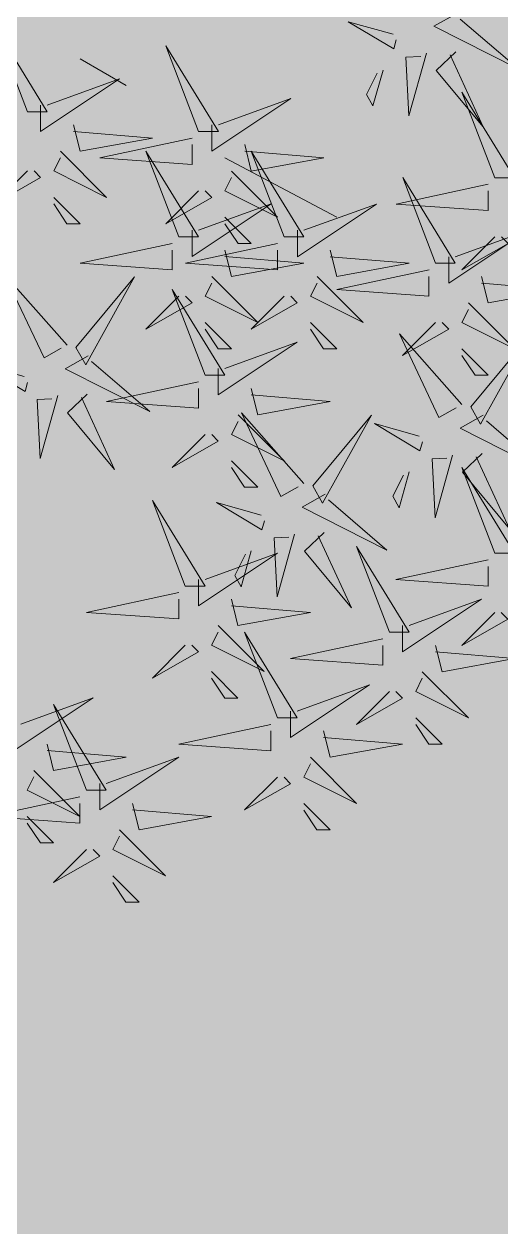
# Model space of a CAD drawing. Header units: millimetres. Extents: x 56222 to 120458, y -162468 to -121287.
# Drawn here: x 115783.86 to 115799.9, y -158161.31 to -158120.82 of the extents above; entities that cross this region are included whole.
import ezdxf

# ---------------------------------------------------------------- set-up
doc = ezdxf.new("R2010")
doc.units = ezdxf.units.MM
doc.header["$MEASUREMENT"] = 0
doc.layers.add('GARDEN', color=7, linetype='Continuous')
doc.layers.add('L-shrub', color=63, linetype='Continuous', lineweight=5)
doc.layers.add('X_GARDEN ( HATCH )', color=251, linetype='Continuous', lineweight=9)

# ---------------------------------------------------------------- blocks, each defined once
blk = doc.blocks.new('autumn shrub')
at = {"layer": 'L-shrub', "color": 32}
for p, q in [((17.31, -26.9), (25.01, -40.35)), ((46.17, -69.17), (63.49, -101.84))]:
    blk.add_line(p, q, dxfattribs=at)
at = {"layer": 'L-shrub', "color": 22}
for points in [[(110.09, -10.62), (106.45, 2.47), (114.39, -10.84), (111.77, -11.57)], [(232.79, -26.9), (238.56, 0), (240.48, -26.9), (234.71, -26.9)], [(50.02, -11.53), (59.64, -1.92), (51.94, -15.37), (50.02, -13.45)], [(211.62, -7.69), (219.32, -7.69), (203.93, -30.74), (211.62, -9.61)], [(225.09, -13.45), (238.56, -26.9), (230.86, -11.53), (227.01, -13.45)], [(238.56, -11.53), (246.25, -19.21), (246.25, -15.37), (240.48, -11.53)], [(30.78, -15.37), (38.48, -15.37), (23.09, -38.43), (30.78, -17.29)], [(115.63, -20.37), (133.96, -15.25), (116.79, -14.4), (116.57, -18.7)], [(217.4, -17.29), (225.09, -19.21), (221.24, -40.35), (219.32, -17.29)], [(44.25, -21.14), (57.72, -34.59), (50.02, -19.21), (46.17, -21.14)], [(57.72, -19.21), (65.41, -26.9), (65.41, -23.06), (59.64, -19.21)], [(230.86, -28.82), (205.85, -19.21), (230.86, -34.59), (230.86, -28.82)], [(248.18, -28.82), (257.8, -19.21), (250.1, -32.67), (248.18, -30.74)], [(103.99, -29.27), (107.77, -22.57), (120.29, -47.3), (105.66, -30.21)], [(115.19, -28.96), (120.65, -23.2), (137.17, -36.94), (116.14, -27.29)], [(36.55, -24.98), (44.25, -26.9), (40.4, -48.04), (38.48, -24.98)], [(71.18, -53.8), (76.95, -26.9), (78.88, -53.8), (73.11, -53.8)], [(101.59, -25.71), (80.93, -42.77), (106.61, -28.54), (101.59, -25.71)], [(173.15, -55.72), (178.92, -28.82), (180.84, -55.72), (175.07, -55.72)], [(111.58, -61.49), (117.35, -34.59), (119.28, -61.49), (113.51, -61.49)], [(242.41, -38.43), (255.87, -51.88), (248.18, -36.51), (244.33, -38.43)], [(255.87, -36.51), (263.57, -44.19), (263.57, -40.35), (257.8, -36.51)], [(234.71, -42.27), (242.41, -44.19), (238.56, -65.33), (236.63, -42.27)], [(69.26, -55.72), (44.25, -46.12), (69.26, -61.49), (69.26, -55.72)], [(86.57, -55.72), (96.19, -46.12), (88.5, -59.57), (86.57, -57.64)], [(171.22, -57.64), (146.21, -48.04), (171.22, -63.41), (171.22, -57.64)], [(188.54, -57.64), (198.16, -48.04), (190.46, -61.49), (188.54, -59.57)], [(55.79, -61.49), (65.41, -51.88), (57.72, -65.33), (55.79, -63.41)], [(126.97, -63.41), (136.59, -53.8), (128.9, -67.25), (126.97, -65.33)], [(211.62, -82.62), (217.4, -55.72), (219.32, -82.62), (213.55, -82.62)], [(67.33, -59.57), (75.03, -59.57), (59.64, -82.62), (67.33, -61.49)], [(169.3, -61.49), (176.99, -61.49), (161.6, -84.54), (169.3, -63.41)], [(36.55, -65.33), (44.25, -65.33), (28.86, -88.39), (36.55, -67.25)], [(80.8, -65.33), (94.27, -78.78), (86.57, -63.41), (82.73, -65.33)], [(94.27, -63.41), (101.96, -71.09), (101.96, -67.25), (96.19, -63.41)], [(182.77, -67.25), (196.23, -80.7), (188.54, -65.33), (184.69, -67.25)], [(196.23, -65.33), (203.93, -73.02), (203.93, -69.17), (198.16, -65.33)], [(50.02, -71.09), (63.49, -84.54), (55.79, -69.17), (51.94, -71.09)], [(63.49, -69.17), (71.18, -76.86), (71.18, -73.02), (65.41, -69.17)], [(73.11, -69.17), (80.8, -71.09), (76.95, -92.23), (75.03, -69.17)], [(107.74, -67.25), (115.43, -67.25), (100.04, -90.31), (107.74, -69.17)], [(121.2, -73.02), (134.67, -86.47), (126.97, -71.09), (123.13, -73.02)], [(134.67, -71.09), (142.36, -78.78), (142.36, -74.94), (136.59, -71.09)], [(160.97, -76.87), (171.44, -73.94), (168.1, -72.06), (161.91, -75.19)], [(42.32, -74.94), (50.02, -76.86), (46.17, -98), (44.25, -74.94)], [(69.26, -86.47), (44.25, -76.86), (69.26, -92.23), (69.26, -86.47)], [(86.57, -86.47), (96.19, -76.86), (88.5, -90.31), (86.57, -88.39)], [(141.26, -92.26), (120.66, -74.02), (145.04, -85.56), (142.2, -90.58)], [(209.7, -84.54), (184.69, -74.94), (209.7, -90.31), (209.7, -84.54)], [(227.01, -84.54), (236.63, -74.94), (228.94, -88.39), (227.01, -86.47)], [(156.03, -89.54), (174.36, -84.42), (157.19, -83.57), (156.97, -87.87)], [(67.33, -90.31), (75.03, -90.31), (59.64, -113.37), (67.33, -92.23)], [(186.61, -115.29), (192.39, -88.39), (194.31, -115.29), (188.54, -115.29)], [(207.78, -88.39), (215.47, -88.39), (200.08, -111.45), (207.78, -90.31)], [(80.8, -96.07), (94.27, -109.52), (86.57, -94.15), (82.73, -96.07)], [(94.27, -94.15), (101.96, -101.84), (101.96, -98), (96.19, -94.15)], [(155.59, -98.13), (161.05, -92.38), (177.57, -106.11), (156.54, -96.46)], [(221.24, -94.15), (234.71, -107.6), (227.01, -92.23), (223.17, -94.15)], [(234.71, -92.23), (242.41, -99.92), (242.41, -96.07), (236.63, -92.23)], [(141.99, -94.88), (121.33, -111.94), (147.01, -97.71), (141.99, -94.88)], [(73.11, -99.92), (80.8, -101.84), (76.95, -122.97), (75.03, -99.92)], [(184.69, -117.21), (159.68, -107.6), (184.69, -122.97), (184.69, -117.21)], [(202, -117.21), (211.62, -107.6), (203.93, -121.05), (202, -119.13)], [(20.53, -115.3), (31, -112.37), (27.66, -110.49), (21.47, -113.62)], [(127.41, -125.91), (123.77, -112.81), (131.7, -126.12), (129.08, -126.86)], [(53.87, -146.03), (59.64, -119.13), (61.56, -146.03), (55.79, -146.03)], [(15.59, -127.97), (33.92, -122.85), (16.75, -122), (16.53, -126.3)], [(94.27, -130.66), (103.89, -121.05), (96.19, -134.5), (94.27, -132.58)], [(118.17, -138.37), (97.58, -120.13), (121.95, -131.67), (119.12, -136.7)], [(182.77, -121.05), (190.46, -121.05), (175.07, -144.11), (182.77, -122.97)], [(196.23, -126.82), (209.7, -140.27), (202, -124.9), (198.16, -126.82)], [(209.7, -124.9), (217.4, -132.58), (217.4, -128.74), (211.62, -124.9)], [(132.94, -135.66), (151.27, -130.54), (134.1, -129.69), (133.89, -133.98)], [(3.95, -136.87), (7.73, -130.17), (20.25, -154.9), (5.62, -137.82)], [(15.15, -136.56), (20.61, -130.81), (37.13, -144.54), (16.1, -134.89)], [(75.03, -134.5), (82.73, -134.5), (67.33, -157.56), (75.03, -136.42)], [(69.26, -147.95), (78.88, -138.35), (71.18, -151.8), (69.26, -149.87)], [(88.5, -140.27), (101.96, -153.72), (94.27, -138.35), (90.42, -140.27)], [(101.96, -138.35), (109.66, -146.03), (109.66, -142.19), (103.89, -138.35)], [(118.9, -140.99), (98.25, -158.06), (123.92, -143.83), (118.9, -140.99)], [(80.8, -144.11), (88.5, -146.03), (84.65, -167.17), (82.73, -144.11)]]:
    blk.add_lwpolyline(points, dxfattribs=at)
at = {"layer": 'L-shrub', "color": 16}
for points in [[(32.71, -11.53), (7.7, -1.92), (32.71, -17.29), (32.71, -11.53)], [(100.86, -23.09), (80.26, -4.84), (104.64, -16.38), (101.8, -21.41)], [(38.48, -61.49), (13.47, -51.88), (38.48, -67.25), (38.48, -61.49)], [(71.18, -84.54), (76.95, -57.64), (78.88, -84.54), (73.11, -84.54)], [(113.51, -76.86), (121.2, -78.78), (117.35, -99.92), (115.43, -76.86)], [(144.39, -98.44), (148.17, -91.74), (160.69, -116.47), (146.06, -99.39)], [(10.05, -118.23), (6.41, -105.13), (14.35, -118.44), (11.73, -119.17)], [(76.95, -130.66), (51.94, -121.05), (76.95, -136.42), (76.95, -130.66)], [(51.94, -147.95), (26.93, -138.35), (51.94, -153.72), (51.94, -147.95)], [(121.3, -144.56), (125.08, -137.85), (137.61, -162.59), (122.98, -145.5)], [(132.51, -144.25), (137.96, -138.49), (154.48, -152.23), (133.45, -142.57)], [(161.6, -147.95), (136.59, -138.35), (161.6, -153.72), (161.6, -147.95)], [(178.92, -147.95), (188.54, -138.35), (180.84, -151.8), (178.92, -149.87)]]:
    blk.add_lwpolyline(points, dxfattribs=at)
at = {"layer": 'L-shrub', "color": 40}
for points in [[(40.4, -59.57), (46.17, -32.67), (48.1, -59.57), (42.32, -59.57)], [(228.94, -32.67), (236.63, -32.67), (221.24, -55.72), (228.94, -34.59)], [(109.66, -63.41), (84.65, -53.8), (109.66, -69.17), (109.66, -63.41)], [(150.49, -79.8), (146.85, -66.7), (154.79, -80.01), (152.17, -80.74)], [(175.07, -71.09), (182.77, -73.02), (178.92, -94.15), (176.99, -71.09)], [(213.55, -98), (221.24, -99.92), (217.4, -121.05), (215.47, -98)], [(78.88, -128.74), (84.65, -101.84), (86.57, -128.74), (80.8, -128.74)], [(137.88, -122.99), (148.36, -120.06), (145.01, -118.17), (138.83, -121.31)], [(163.53, -146.03), (169.3, -119.13), (171.22, -146.03), (165.45, -146.03)], [(188.54, -130.66), (196.23, -132.58), (192.39, -153.72), (190.46, -130.66)]]:
    blk.add_lwpolyline(points, dxfattribs=at)

msp = doc.modelspace()

# ---------------------------------------------------------------- hatches: boundary and pattern name
at = {"layer": 'X_GARDEN ( HATCH )'}
h = msp.add_hatch(dxfattribs=at)
h.set_pattern_fill('GRASS', color=104, scale=5, style=0)
h.set_pattern_definition([(90, (14636.8815, 893.4752), (-3.535533905, 3.535533905), [0.9375, -6.13356781]), (45, (14636.8815, 893.475), (-3.5355339, 3.5355339), [0.9375, -4.0625]), (135, (14636.8815, 893.475), (-3.5355339, -3.5355339), [0.9375, -4.0625])])
h.paths.add_polyline_path([(115845.99031, -158099.13434), (115762.74031, -158099.13434), (115762.74031, -158557.13434), (115845.99031, -158557.13434)])

# ---------------------------------------------------------------- block references
at = {"layer": 'GARDEN', "xscale": -0.1152452341248983, "yscale": 0.1152452341048047, "zscale": 0.1152452341176253, "rotation": 89.98217204973258}
msp.add_blockref('autumn shrub', (115782.64371, -158120.0022), dxfattribs=at)

doc.saveas('drawing.dxf')
